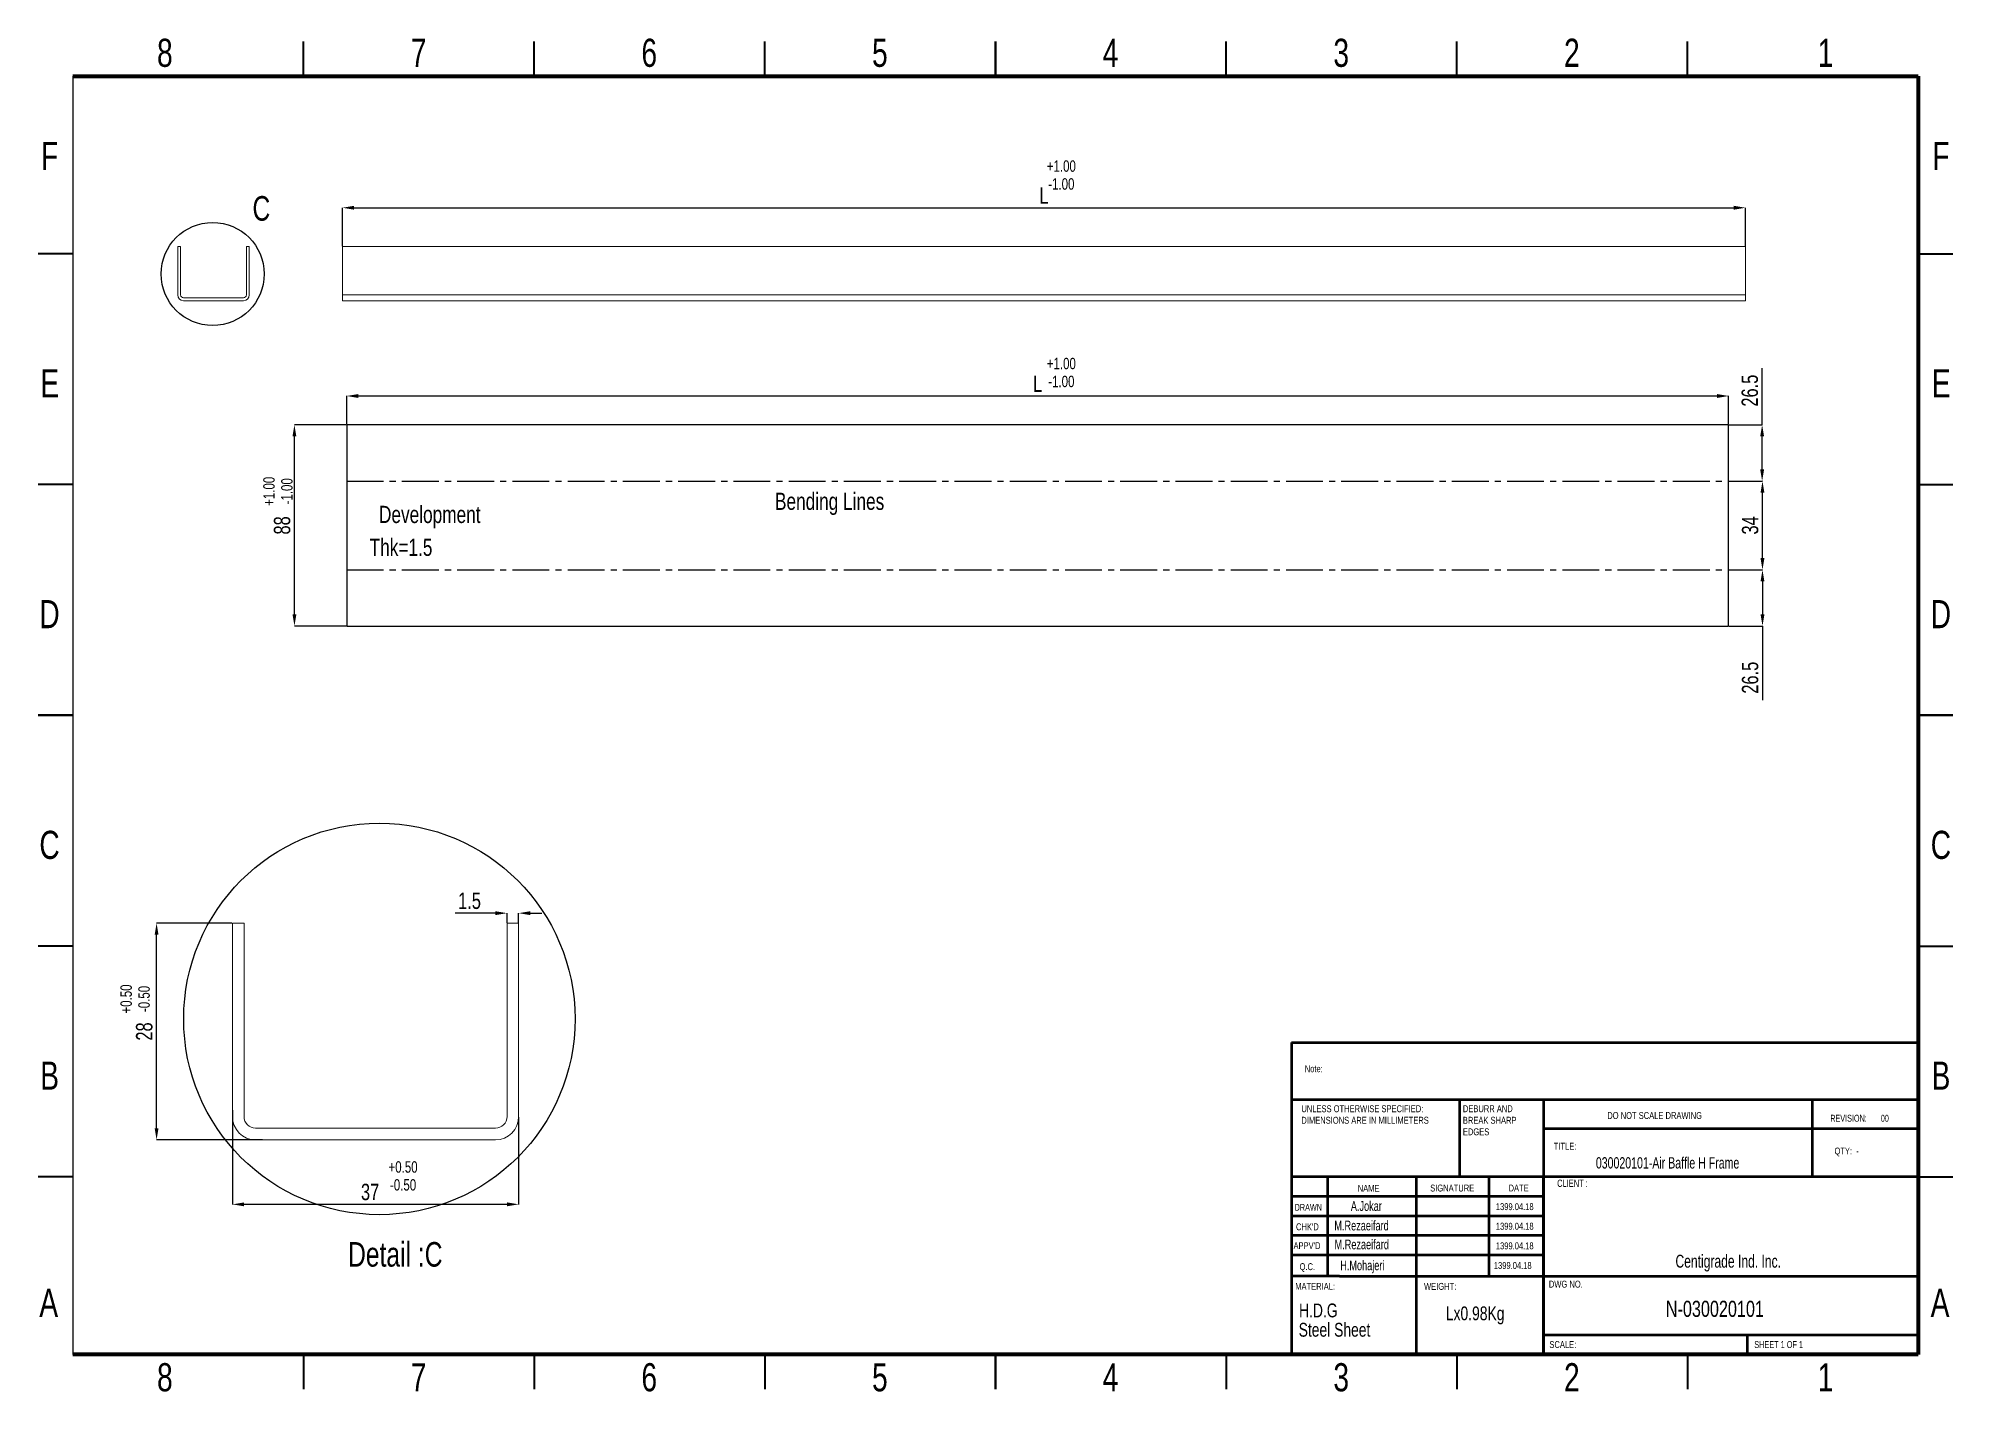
# Model space of a CAD drawing. Header units: millimetres. Extents: x 1954 to 2944, y -1018 to -319.
import ezdxf

# ---------------------------------------------------------------- set-up
doc = ezdxf.new("R2010")
doc.units = ezdxf.units.MM
doc.linetypes.add('CENTER2', pattern=[28.575, 19.05, -3.175, 3.175, -3.175])
doc.linetypes.add('SLD-Solid', pattern=[0])
doc.styles.add('SLDTEXTSTYLE0', font='TXT', dxfattribs={"width": 0.75})
doc.styles.add('SLDTEXTSTYLE1', font='TXT', dxfattribs={"width": 0.686449})
doc.styles.add('SLDTEXTSTYLE2', font='TXT', dxfattribs={"width": 0.652778})
doc.styles.add('SLDTEXTSTYLE3', font='TXT', dxfattribs={"width": 0.692308})
doc.styles.add('SLDTEXTSTYLE4', font='TXT', dxfattribs={"width": 0.7})
doc.styles.add('SLDTEXTSTYLE5', font='TXT', dxfattribs={"width": 0.678571})
doc.dimstyles.new('SLDDIMSTYLE30', dxfattribs={"dimscale": 4, "dimtxt": 2.116667, "dimasz": 1.5, "dimexe": 0, "dimexo": 0.0625, "dimgap": 0.529167, "dimtad": 1, "dimdec": 0, "dimrnd": 1e-09, "dimzin": 12, "dimdsep": 46, "dimtxsty": 'SLDTEXTSTYLE0', "dimcen": 0.09, "dimadec": 0, "dimazin": 3, "dimtfac": 1, "dimtdec": 0, "dimtofl": 0, "dimtmove": 0, "dimatfit": 3, "dimfxl": 1, "dimfrac": 2, "dimtolj": 1, "dimtzin": 12, "dimarcsym": 0})
doc.dimstyles.new('ssss', dxfattribs={"dimscale": 4, "dimtxt": 2.116667, "dimasz": 1.5, "dimexe": 0, "dimexo": 0.0625, "dimgap": 0.529167, "dimtad": 1, "dimdec": 0, "dimlfac": 0.25, "dimrnd": 1e-09, "dimzin": 12, "dimdsep": 46, "dimtxsty": 'SLDTEXTSTYLE0', "dimcen": 0.09, "dimadec": 0, "dimazin": 3, "dimtfac": 1, "dimtdec": 0, "dimtofl": 0, "dimtmove": 0, "dimatfit": 3, "dimfxl": 1, "dimfrac": 2, "dimtolj": 1, "dimtzin": 12, "dimarcsym": 0})

# ---------------------------------------------------------------- blocks, each defined once
blk = doc.blocks.new('SW_NOTE_62')
at = {"color": 0, "linetype": 'Continuous', "lineweight": 0, "char_height": 1.5, "attachment_point": 1, "style": 'SLDTEXTSTYLE0'}
for s, insert in [('UNLESS OTHERWISE SPECIFIED:', (0, 1.93)), ('DIMENSIONS ARE IN MILLIMETERS', (0, -0.57))]:
    blk.add_mtext(s, dxfattribs=dict(at, insert=insert))
blk = doc.blocks.new('SW_NOTE_63')
at = {"color": 0, "linetype": 'Continuous', "lineweight": 0, "char_height": 1.5, "attachment_point": 1, "style": 'SLDTEXTSTYLE0'}
for s, insert in [('DEBURR AND', (0, 1.93)), ('BREAK SHARP', (0, -0.57)), ('EDGES', (0, -3.07))]:
    blk.add_mtext(s, dxfattribs=dict(at, insert=insert))
blk = doc.blocks.new('*D3')
at = {"color": 0, "lineweight": -2, "transparency": 16777216}
for p, q in [((2110.93, -426.01), (2110.93, -406.19)), ((2116.93, -406.19), (2830.47, -406.19)), ((2836.47, -426.01), (2836.47, -406.19))]:
    blk.add_line(p, q, dxfattribs=at)
at = {"color": 0, "transparency": 16777216}
for points in [[(2116.93, -405.19), (2116.93, -407.19), (2110.93, -406.19)], [(2830.47, -405.19), (2830.47, -407.19), (2836.47, -406.19)]]:
    blk.add_solid(points, dxfattribs=at)
at = {"layer": 'Defpoints', "color": 0, "transparency": 16777216}
for p in [(2836.47, -406.19), (2110.93, -426.26), (2836.47, -426.26)]:
    blk.add_point(p, dxfattribs=at)
at = {"color": 0, "transparency": 16777216, "insert": (2473.7, -399.84), "char_height": 8.467, "attachment_point": 5, "style": 'SLDTEXTSTYLE0'}
blk.add_mtext('\\A1;L', dxfattribs=at)
blk = doc.blocks.new('*D4')
at = {"color": 0, "lineweight": -2, "transparency": 16777216}
for p, q in [((2053.83, -776.01), (2014.85, -776.01)), ((2014.85, -882.01), (2014.85, -782.01)), ((2069.55, -888.01), (2014.85, -888.01))]:
    blk.add_line(p, q, dxfattribs=at)
at = {"color": 0, "transparency": 16777216}
for points in [[(2013.85, -782.01), (2015.85, -782.01), (2014.85, -776.01)], [(2013.85, -882.01), (2015.85, -882.01), (2014.85, -888.01)]]:
    blk.add_solid(points, dxfattribs=at)
at = {"layer": 'Defpoints', "color": 0, "transparency": 16777216}
for p in [(2014.85, -776.01), (2054.08, -776.01), (2069.8, -888.01)]:
    blk.add_point(p, dxfattribs=at)
at = {"color": 0, "transparency": 16777216, "insert": (2008.5, -832.01), "char_height": 8.467, "attachment_point": 5, "rotation": 90, "style": 'SLDTEXTSTYLE0'}
blk.add_mtext('\\A1;28', dxfattribs=at)
blk = doc.blocks.new('*D5')
at = {"color": 0, "lineweight": -2, "transparency": 16777216}
for p, q in [((2054.08, -872.61), (2054.08, -921.36)), ((2202.08, -876.26), (2202.08, -921.36)), ((2196.08, -921.36), (2060.08, -921.36))]:
    blk.add_line(p, q, dxfattribs=at)
at = {"color": 0, "transparency": 16777216}
for points in [[(2060.08, -920.36), (2060.08, -922.36), (2054.08, -921.36)], [(2196.08, -920.36), (2196.08, -922.36), (2202.08, -921.36)]]:
    blk.add_solid(points, dxfattribs=at)
at = {"layer": 'Defpoints', "color": 0, "transparency": 16777216}
for p in [(2054.08, -872.36), (2202.08, -876.01), (2054.08, -921.36)]:
    blk.add_point(p, dxfattribs=at)
at = {"color": 0, "transparency": 16777216, "insert": (2125.27, -915.01), "char_height": 8.467, "attachment_point": 5, "style": 'SLDTEXTSTYLE0'}
blk.add_mtext('\\A1;37', dxfattribs=at)
blk = doc.blocks.new('*D6')
at = {"color": 0, "lineweight": -2, "transparency": 16777216}
for p, q in [((2190.08, -770.84), (2169.27, -770.84)), ((2196.08, -775.76), (2196.08, -770.84)), ((2202.08, -775.76), (2202.08, -770.84)), ((2208.08, -770.84), (2214.08, -770.84))]:
    blk.add_line(p, q, dxfattribs=at)
at = {"color": 0, "transparency": 16777216}
for points in [[(2190.08, -769.84), (2190.08, -771.84), (2196.08, -770.84)], [(2208.08, -769.84), (2208.08, -771.84), (2202.08, -770.84)]]:
    blk.add_solid(points, dxfattribs=at)
at = {"layer": 'Defpoints', "color": 0, "transparency": 16777216}
for p in [(2196.08, -770.84), (2196.08, -776.01), (2202.08, -776.01)]:
    blk.add_point(p, dxfattribs=at)
at = {"color": 0, "transparency": 16777216, "insert": (2176.68, -764.49), "char_height": 8.467, "attachment_point": 5, "style": 'SLDTEXTSTYLE0'}
blk.add_mtext('\\A1;1.5', dxfattribs=at)
blk = doc.blocks.new('*D7')
at = {"color": 0, "lineweight": -2, "transparency": 16777216}
for p, q in [((2112.91, -518.38), (2086.14, -518.38)), ((2086.14, -616.4), (2086.14, -524.38)), ((2112.91, -622.4), (2086.14, -622.4))]:
    blk.add_line(p, q, dxfattribs=at)
at = {"color": 0, "transparency": 16777216}
for points in [[(2085.14, -524.38), (2087.14, -524.38), (2086.14, -518.38)], [(2085.14, -616.4), (2087.14, -616.4), (2086.14, -622.4)]]:
    blk.add_solid(points, dxfattribs=at)
at = {"layer": 'Defpoints', "color": 0, "transparency": 16777216}
for p in [(2086.14, -518.38), (2113.16, -518.38), (2113.16, -622.4)]:
    blk.add_point(p, dxfattribs=at)
at = {"color": 0, "transparency": 16777216, "insert": (2079.79, -570.39), "char_height": 8.467, "attachment_point": 5, "rotation": 90, "style": 'SLDTEXTSTYLE0'}
blk.add_mtext('\\A1;88', dxfattribs=at)
blk = doc.blocks.new('*D8')
at = {"color": 0, "lineweight": -2, "transparency": 16777216}
for p, q in [((2113.16, -518.13), (2113.16, -503.5)), ((2119.16, -503.5), (2821.77, -503.5)), ((2827.77, -518.13), (2827.77, -503.5))]:
    blk.add_line(p, q, dxfattribs=at)
at = {"color": 0, "transparency": 16777216}
for points in [[(2119.16, -502.5), (2119.16, -504.5), (2113.16, -503.5)], [(2821.77, -502.5), (2821.77, -504.5), (2827.77, -503.5)]]:
    blk.add_solid(points, dxfattribs=at)
at = {"layer": 'Defpoints', "color": 0, "transparency": 16777216}
for p in [(2827.77, -503.5), (2113.16, -518.38), (2827.77, -518.38)]:
    blk.add_point(p, dxfattribs=at)
at = {"color": 0, "transparency": 16777216, "insert": (2470.47, -497.15), "char_height": 8.467, "attachment_point": 5, "style": 'SLDTEXTSTYLE0'}
blk.add_mtext('\\A1;L', dxfattribs=at)
blk = doc.blocks.new('*D9')
at = {"color": 0, "lineweight": -2, "transparency": 16777216}
for p, q in [((2828.02, -593.3), (2845.3, -593.3)), ((2845.3, -599.3), (2845.3, -616.4)), ((2828.02, -622.4), (2845.3, -622.4)), ((2845.3, -622.4), (2845.3, -660.78))]:
    blk.add_line(p, q, dxfattribs=at)
at = {"color": 0, "transparency": 16777216}
for points in [[(2844.3, -599.3), (2846.3, -599.3), (2845.3, -593.3)], [(2844.3, -616.4), (2846.3, -616.4), (2845.3, -622.4)]]:
    blk.add_solid(points, dxfattribs=at)
at = {"layer": 'Defpoints', "color": 0, "transparency": 16777216}
for p in [(2827.77, -593.3), (2827.77, -622.4), (2845.3, -622.4)]:
    blk.add_point(p, dxfattribs=at)
at = {"color": 0, "transparency": 16777216, "insert": (2838.95, -649.13), "char_height": 8.467, "attachment_point": 5, "rotation": 90, "style": 'SLDTEXTSTYLE0'}
blk.add_mtext('\\A1;26.5', dxfattribs=at)
blk = doc.blocks.new('*D10')
at = {"color": 0, "lineweight": -2, "transparency": 16777216}
for p, q in [((2828.02, -547.48), (2845.3, -547.48)), ((2845.3, -587.3), (2845.3, -553.48)), ((2828.02, -593.3), (2845.3, -593.3))]:
    blk.add_line(p, q, dxfattribs=at)
at = {"color": 0, "transparency": 16777216}
for points in [[(2844.3, -553.48), (2846.3, -553.48), (2845.3, -547.48)], [(2844.3, -587.3), (2846.3, -587.3), (2845.3, -593.3)]]:
    blk.add_solid(points, dxfattribs=at)
at = {"layer": 'Defpoints', "color": 0, "transparency": 16777216}
for p in [(2827.77, -547.48), (2845.3, -547.48), (2827.77, -593.3)]:
    blk.add_point(p, dxfattribs=at)
at = {"color": 0, "transparency": 16777216, "insert": (2838.95, -570.39), "char_height": 8.467, "attachment_point": 5, "rotation": 90, "style": 'SLDTEXTSTYLE0'}
blk.add_mtext('\\A1;34', dxfattribs=at)
blk = doc.blocks.new('*D11')
at = {"color": 0, "lineweight": -2, "transparency": 16777216}
for p, q in [((2845.13, -518.38), (2845.13, -489.1)), ((2828.02, -518.38), (2845.13, -518.38)), ((2845.13, -541.48), (2845.13, -524.38)), ((2828.02, -547.48), (2845.13, -547.48))]:
    blk.add_line(p, q, dxfattribs=at)
at = {"color": 0, "transparency": 16777216}
for points in [[(2844.13, -524.38), (2846.13, -524.38), (2845.13, -518.38)], [(2844.13, -541.48), (2846.13, -541.48), (2845.13, -547.48)]]:
    blk.add_solid(points, dxfattribs=at)
at = {"layer": 'Defpoints', "color": 0, "transparency": 16777216}
for p in [(2827.77, -518.38), (2845.13, -518.38), (2827.77, -547.48)]:
    blk.add_point(p, dxfattribs=at)
at = {"color": 0, "transparency": 16777216, "insert": (2838.78, -500.74), "char_height": 8.467, "attachment_point": 5, "rotation": 90, "style": 'SLDTEXTSTYLE0'}
blk.add_mtext('\\A1;26.5', dxfattribs=at)

msp = doc.modelspace()

# ---------------------------------------------------------------- linework, layer by layer
at = {"color": 7, "linetype": 'Continuous', "lineweight": 35}
for p, q in [((2090.85, -338.17), (2090.85, -320.28)), ((2210.13, -338.17), (2210.13, -320.28)), ((2329.4, -338.17), (2329.4, -320.28)), ((2448.68, -320.28), (2448.68, -338.17)), ((2448.68, -338.17), (2448.68, -320.28)), ((2567.96, -338.17), (2567.96, -320.28)), ((2687.23, -338.17), (2687.23, -320.28)), ((2806.51, -338.17), (2806.51, -320.28)), ((1971.57, -430.01), (1953.68, -430.01)), ((2925.78, -430.01), (2943.68, -430.01)), ((1971.57, -549.29), (1953.68, -549.29)), ((2925.78, -549.29), (2943.68, -549.29)), ((1953.68, -668.56), (1971.57, -668.56)), ((1971.57, -668.56), (1953.68, -668.56)), ((2943.68, -668.56), (2925.78, -668.56)), ((2925.78, -668.56), (2943.68, -668.56)), ((1971.57, -787.84), (1953.68, -787.84)), ((2925.78, -787.84), (2943.68, -787.84)), ((1971.57, -907.12), (1953.68, -907.12)), ((2925.78, -907.12), (2943.68, -907.12)), ((2090.85, -998.96), (2090.85, -1016.85)), ((2210.13, -998.96), (2210.13, -1016.85)), ((2329.4, -998.96), (2329.4, -1016.85)), ((2448.68, -1016.85), (2448.68, -998.96)), ((2448.68, -998.96), (2448.68, -1016.85)), ((2567.96, -998.96), (2567.96, -1016.85)), ((2687.23, -998.96), (2687.23, -1016.85)), ((2806.51, -998.96), (2806.51, -1016.85))]:
    msp.add_line(p, q, dxfattribs=at)
at = {"color": 7, "linetype": 'Continuous', "lineweight": 70}
for p, q in [((1971.57, -338.17), (2925.78, -338.17)), ((2925.78, -338.17), (2925.78, -998.96)), ((2925.78, -998.96), (1971.57, -998.96))]:
    msp.add_line(p, q, dxfattribs=at)
msp.add_line((1971.57, -338.17), (1971.57, -998.96))
at = {"linetype": 'SLD-Solid', "lineweight": 15}
for p, q in [((2025.8, -451.26), (2025.8, -426.26)), ((2025.8, -426.26), (2027.3, -426.26)), ((2027.3, -451.26), (2027.3, -426.26)), ((2061.3, -426.26), (2061.3, -451.26)), ((2061.3, -426.26), (2062.8, -426.26)), ((2062.8, -426.26), (2062.8, -451.26)), ((2110.93, -426.26), (2110.93, -451.26)), ((2110.93, -426.26), (2836.47, -426.26)), ((2836.47, -426.26), (2836.47, -451.26)), ((2059.8, -452.76), (2028.8, -452.76)), ((2059.8, -454.26), (2028.8, -454.26)), ((2110.93, -451.26), (2110.93, -454.26)), ((2110.93, -451.26), (2836.47, -451.26)), ((2110.93, -454.26), (2836.47, -454.26)), ((2836.47, -451.26), (2836.47, -454.26)), ((2054.08, -876.01), (2054.08, -776.01)), ((2054.08, -776.01), (2060.08, -776.01)), ((2060.08, -876.01), (2060.08, -776.01)), ((2196.08, -776.01), (2196.08, -876.01)), ((2196.08, -776.01), (2202.08, -776.01)), ((2202.08, -776.01), (2202.08, -876.01)), ((2190.08, -882.01), (2066.08, -882.01)), ((2190.08, -888.01), (2066.08, -888.01))]:
    msp.add_line(p, q, dxfattribs=at)
at = {"linetype": 'CENTER2'}
for p, q in [((2113.16, -547.48), (2827.77, -547.48)), ((2113.16, -593.3), (2827.77, -593.3))]:
    msp.add_line(p, q, dxfattribs=at)
at = {"color": 7, "linetype": 'Continuous', "lineweight": 50}
for p, q in [((2601.83, -837.7), (2925.78, -837.7)), ((2601.83, -837.7), (2601.83, -867.16)), ((2601.83, -867.16), (2925.78, -867.16)), ((2601.83, -867.16), (2601.83, -998.36)), ((2688.66, -867.16), (2688.66, -907.12)), ((2732.08, -867.16), (2732.08, -998.96)), ((2871.13, -907.12), (2871.13, -867.16)), ((2925.78, -882.37), (2732.08, -882.37)), ((2925.78, -907.12), (2601.83, -907.12)), ((2620.44, -907.12), (2620.44, -958.41)), ((2666.22, -907.12), (2666.22, -998.36)), ((2703.71, -907.12), (2703.71, -958.41)), ((2732.08, -998.36), (2732.08, -907.12)), ((2732.08, -917.25), (2601.83, -917.25)), ((2732.08, -927.39), (2601.83, -927.39)), ((2732.08, -937.53), (2601.83, -937.53)), ((2732.08, -947.67), (2601.83, -947.67)), ((2626.64, -958.41), (2601.83, -958.41)), ((2626.64, -958.41), (2925.78, -958.41)), ((2732.08, -988.82), (2925.78, -988.82)), ((2837.52, -998.96), (2837.52, -988.82))]:
    msp.add_line(p, q, dxfattribs=at)
msp.add_lwpolyline([(2827.77, -518.38), (2113.16, -518.38), (2113.16, -622.4), (2827.77, -622.4)], close=True)
for centre, radius in [((2043.87, -440.43), 26.63), ((2130.06, -825.51), 101.19)]:
    msp.add_circle(centre, radius)
at = {"linetype": 'SLD-Solid', "lineweight": 15}
for centre, radius, start, end in [((2028.8, -451.26), 3, 180.00005, 269.99995), ((2028.8, -451.26), 1.5, 180.00005, 269.99999), ((2059.8, -451.26), 1.5, 270.00001, 359.99995), ((2059.8, -451.26), 3, 270.00005, 359.99995), ((2066.08, -876.01), 12, 180.00005, 269.99995), ((2066.08, -876.01), 6, 180.00005, 269.99999), ((2190.08, -876.01), 6, 270.00001, 359.99995), ((2190.08, -876.01), 12, 270.00005, 359.99995)]:
    msp.add_arc(centre, radius, start, end, dxfattribs=at)

# ---------------------------------------------------------------- block references
at = {"color": 7, "linetype": 'Continuous', "lineweight": 0, "xscale": 2.385527494765562, "yscale": 2.385527494765562, "zscale": 2.385527494765562}
for name, p in [('SW_NOTE_62', (2606.86, -874.75)), ('SW_NOTE_63', (2690.36, -874.75))]:
    msp.add_blockref(name, p, dxfattribs=at)

# ---------------------------------------------------------------- texts
at = {"color": 7, "linetype": 'Continuous', "lineweight": 0}
for s, insert, char_height, attachment_point, style in [('8', (2019.14, -318.81), 14.54, 2, 'SLDTEXTSTYLE0'), ('7', (2150.34, -318.81), 14.54, 2, 'SLDTEXTSTYLE0'), ('6', (2269.62, -318.81), 14.54, 2, 'SLDTEXTSTYLE0'), ('5', (2388.89, -318.81), 14.54, 2, 'SLDTEXTSTYLE0'), ('4', (2508.17, -318.81), 14.54, 2, 'SLDTEXTSTYLE0'), ('3', (2627.45, -318.81), 14.54, 2, 'SLDTEXTSTYLE0'), ('2', (2746.72, -318.81), 14.54, 2, 'SLDTEXTSTYLE0'), ('1', (2877.93, -318.81), 14.54, 2, 'SLDTEXTSTYLE0'), ('F', (1959.49, -372.22), 14.54, 2, 'SLDTEXTSTYLE0'), ('F', (2937.56, -372.22), 14.54, 2, 'SLDTEXTSTYLE0'), ('E', (1959.67, -489.71), 14.54, 2, 'SLDTEXTSTYLE0'), ('E', (2937.74, -489.71), 14.54, 2, 'SLDTEXTSTYLE0'), ('D', (1959.48, -608.98), 14.54, 2, 'SLDTEXTSTYLE0'), ('D', (2937.55, -608.98), 14.54, 2, 'SLDTEXTSTYLE0'), ('C', (1959.49, -728.26), 14.54, 2, 'SLDTEXTSTYLE0'), ('C', (2937.56, -728.26), 14.54, 2, 'SLDTEXTSTYLE0'), ('B', (1959.54, -847.54), 14.54, 2, 'SLDTEXTSTYLE0'), ('Note:', (2608.59, -849.47), 3.578, 1, 'SLDTEXTSTYLE0'), ('B', (2937.6, -847.54), 14.54, 2, 'SLDTEXTSTYLE0'), ('DO NOT SCALE DRAWING', (2765.04, -873.64), 3.5783, 1, 'SLDTEXTSTYLE0'), ('REVISION:       00', (2880.35, -875.07), 3.5783, 1, 'SLDTEXTSTYLE2'), ('TITLE:', (2737.35, -889.55), 3.578, 1, 'SLDTEXTSTYLE0'), ('030020101-Air Baffle H Frame', (2759.13, -896.99), 5.8445, 1, 'SLDTEXTSTYLE4'), ('QTY:  -', (2882.55, -892), 3.578, 1, 'SLDTEXTSTYLE5'), ('CLIENT :', (2739.14, -908.58), 3.787, 1, 'SLDTEXTSTYLE4'), ('A.Jokar', (2632.44, -919.71), 5.049, 1, 'SLDTEXTSTYLE4'), ('NAME', (2636, -911.29), 3.578, 1, 'SLDTEXTSTYLE0'), ('SIGNATURE', (2673.48, -911.14), 3.578, 1, 'SLDTEXTSTYLE0'), ('DATE', (2713.99, -911.14), 3.578, 1, 'SLDTEXTSTYLE0'), ('DRAWN', (2603.36, -921.11), 3.578, 1, 'SLDTEXTSTYLE1'), ('M.Rezaeifard', (2623.91, -929.79), 5.0494, 1, 'SLDTEXTSTYLE4'), ('1399.04.18', (2707.43, -920.76), 3.578, 1, 'SLDTEXTSTYLE0'), ("CHK'D", (2604.07, -931.18), 3.578, 1, 'SLDTEXTSTYLE0'), ('M.Rezaeifard', (2624.02, -939.56), 5.0494, 1, 'SLDTEXTSTYLE4'), ('1399.04.18', (2707.43, -930.9), 3.578, 1, 'SLDTEXTSTYLE0'), ("APPV'D", (2602.79, -940.95), 3.578, 1, 'SLDTEXTSTYLE0'), ('H.Mohajeri', (2626.96, -950.39), 5.049, 1, 'SLDTEXTSTYLE4'), ('1399.04.18', (2707.43, -941.04), 3.578, 1, 'SLDTEXTSTYLE0'), ('Centigrade Ind. Inc.', (2800.31, -947.41), 6.6795, 1, 'SLDTEXTSTYLE4'), ('Q.C.', (2605.92, -951.78), 3.578, 1, 'SLDTEXTSTYLE0'), ('1399.04.18', (2706.39, -951.18), 3.578, 1, 'SLDTEXTSTYLE0'), ('A', (1959.07, -965.02), 14.54, 2, 'SLDTEXTSTYLE0'), ('MATERIAL:', (2603.68, -961.97), 3.578, 1, 'SLDTEXTSTYLE0'), ('WEIGHT:', (2670.28, -961.98), 3.575, 1, 'SLDTEXTSTYLE0'), ('DWG NO.', (2734.83, -960.82), 3.578, 1, 'SLDTEXTSTYLE0'), ('A', (2937.13, -965.02), 14.54, 2, 'SLDTEXTSTYLE0'), ('H.D.G', (2605.66, -972.62), 7.15, 1, 'SLDTEXTSTYLE0'), ('Lx0.98Kg', (2681.57, -974.14), 7.15, 1, 'SLDTEXTSTYLE0'), ('N-030020101', (2795.31, -971.19), 8.3493, 1, 'SLDTEXTSTYLE0'), ('Steel Sheet', (2605.45, -982.62), 7.1499, 1, 'SLDTEXTSTYLE0'), ('SCALE:', (2735.12, -992.04), 3.578, 1, 'SLDTEXTSTYLE0'), ('SHEET 1 OF 1', (2841.05, -992.04), 3.5783, 1, 'SLDTEXTSTYLE3'), ('8', (2019.14, -1003.46), 14.54, 2, 'SLDTEXTSTYLE0'), ('7', (2150.34, -1003.46), 14.54, 2, 'SLDTEXTSTYLE0'), ('6', (2269.62, -1003.46), 14.54, 2, 'SLDTEXTSTYLE0'), ('5', (2388.89, -1003.46), 14.54, 2, 'SLDTEXTSTYLE0'), ('4', (2508.17, -1003.46), 14.54, 2, 'SLDTEXTSTYLE0'), ('3', (2627.45, -1003.46), 14.54, 2, 'SLDTEXTSTYLE0'), ('2', (2746.72, -1003.46), 14.54, 2, 'SLDTEXTSTYLE0'), ('1', (2877.93, -1003.46), 14.54, 2, 'SLDTEXTSTYLE0')]:
    msp.add_mtext(s, dxfattribs=dict(at, insert=insert, char_height=char_height, attachment_point=attachment_point, style=style))
at = {"color": 7, "linetype": 'Continuous', "lineweight": 18, "char_height": 5.927, "attachment_point": 2, "style": 'SLDTEXTSTYLE0'}
for s, insert in [('\\A1;+1.00', (2482.72, -381.67)), ('\\A1;-1.00', (2482.72, -390.92)), ('\\A1;+1.00', (2482.72, -483.75)), ('\\A1;-1.00', (2482.72, -493.01)), ('\\A1;+0.50', (2142.32, -899.07)), ('\\A1;-0.50', (2142.32, -908.32))]:
    msp.add_mtext(s, dxfattribs=dict(at, insert=insert))
at = {"attachment_point": 5, "style": 'SLDTEXTSTYLE0'}
for s, insert, char_height in [('C', (2069.04, -406.61), 12.7), ('Bending Lines', (2362.9, -559.26), 8.89), ('Development', (2156.13, -566.06), 8.89), ('Thk=1.5', (2141.25, -581.78), 8.89), ('Detail :C', (2138.29, -947.3), 12.7)]:
    msp.add_mtext(s, dxfattribs=dict(at, insert=insert, char_height=char_height))
at = {"color": 7, "linetype": 'Continuous', "lineweight": 18, "char_height": 5.927, "attachment_point": 2, "rotation": 90, "style": 'SLDTEXTSTYLE0'}
for s, insert in [('\\A1;+1.00', (2070.01, -552.77)), ('\\A1;-1.00', (2079.26, -552.77)), ('\\A1;+0.50', (1996.14, -815.2)), ('\\A1;-0.50', (2005.4, -815.2))]:
    msp.add_mtext(s, dxfattribs=dict(at, insert=insert))

# ---------------------------------------------------------------- dimensions: what is measured, and where the dimension line sits
for base, p1, p2, text, dimstyle, picture, middle in [((2836.47, -406.19), (2110.93, -426.26), (2836.47, -426.26), 'L', 'SLDDIMSTYLE30', '*D3', (2473.7, -399.84)), ((2827.77, -503.5), (2113.16, -518.38), (2827.77, -518.38), 'L', 'ssss', '*D8', (2470.47, -497.15)), ((2196.08, -770.84), (2202.08, -776.01), (2196.08, -776.01), '1.5', 'ssss', '*D6', (2176.68, -764.49))]:
    dim = msp.add_linear_dim(base=base, p1=p1, p2=p2, text=text, dimstyle=dimstyle)
    dim.commit()
    dim.dimension.update_dxf_attribs({"geometry": picture, "text_midpoint": middle})
for base, p1, p2, picture, middle in [((2845.13, -518.38), (2827.77, -547.48), (2827.77, -518.38), '*D11', (2845.13, -500.74)), ((2845.3, -622.4), (2827.77, -593.3), (2827.77, -622.4), '*D9', (2845.3, -649.13))]:
    dim = msp.add_linear_dim(base=base, p1=p1, p2=p2, angle=90, text='26.5', dimstyle='ssss')
    dim.commit()
    dim.dimension.update_dxf_attribs({"geometry": picture, "text_midpoint": middle, "dimtype": 160})
for base, p1, p2, text, picture, middle in [((2086.14, -518.38), (2113.16, -622.4), (2113.16, -518.38), '88', '*D7', (2079.79, -570.39)), ((2845.3, -547.48), (2827.77, -593.3), (2827.77, -547.48), '34', '*D10', (2838.95, -570.39))]:
    dim = msp.add_linear_dim(base=base, p1=p1, p2=p2, angle=90, text=text, dimstyle='ssss')
    dim.commit()
    dim.dimension.update_dxf_attribs({"geometry": picture, "text_midpoint": middle})
dim = msp.add_linear_dim(base=(2014.85, -776.01), p1=(2069.8, -888.01), p2=(2054.08, -776.01), angle=90, dimstyle='ssss')
dim.commit()
dim.dimension.update_dxf_attribs({"geometry": '*D4', "text_midpoint": (2008.5, -832.01)})
dim = msp.add_linear_dim(base=(2054.08, -921.36), p1=(2202.08, -876.01), p2=(2054.08, -872.36), dimstyle='ssss')
dim.commit()
dim.dimension.update_dxf_attribs({"geometry": '*D5', "text_midpoint": (2125.27, -921.36), "dimtype": 160})

doc.saveas('drawing.dxf')
